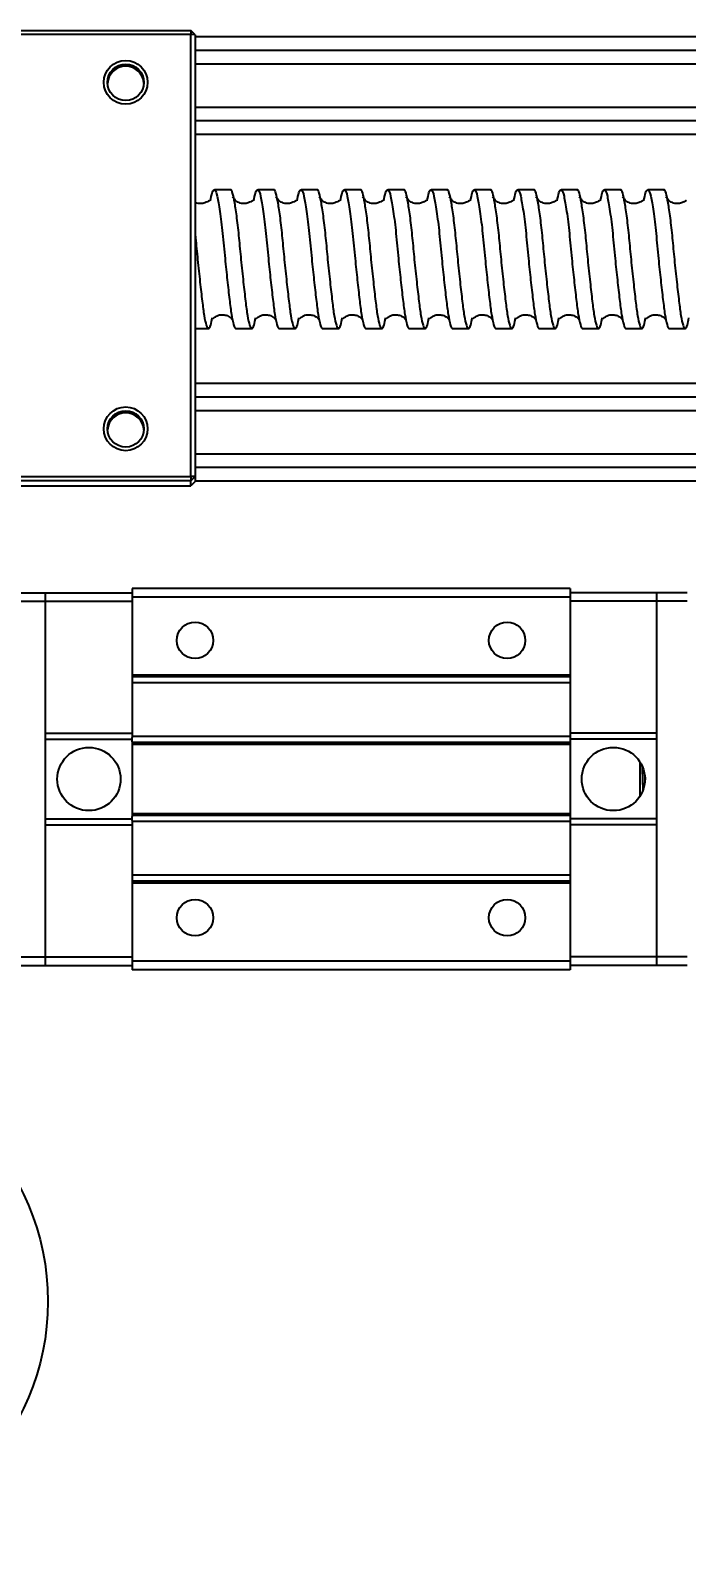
# Model space of a CAD drawing. Header units: millimetres. Extents: x 0 to 279, y 0 to 216.
# Drawn here: x 118.9 to 131.52, y 145.12 to 174.32 of the extents above; entities that cross this region are included whole.
import ezdxf

# ---------------------------------------------------------------- set-up
doc = ezdxf.new("R2010")
doc.units = ezdxf.units.MM
doc.layers.add('DIM', color=1, linetype='Continuous')
doc.styles.add('SLDTEXTSTYLE0', font='TXT', dxfattribs={"width": 0.75})

# ---------------------------------------------------------------- blocks, each defined once
blk = doc.blocks.new('SW_NOTE_19')
at = {"layer": 'DIM', "color": 0}
blk.add_circle((-0.483, -4.731), 4.755, dxfattribs=at)
at = {"layer": 'DIM', "color": 0, "insert": (-0.554, -2.867), "char_height": 3.5, "attachment_point": 2, "style": 'SLDTEXTSTYLE0'}
blk.add_mtext('18', dxfattribs=at)

msp = doc.modelspace()

# ---------------------------------------------------------------- linework, layer by layer
at = {"color": 7, "linetype": 'Continuous', "lineweight": 25}
for p, q in [((115.488, 174.321), (121.988, 174.321)), ((121.988, 174.239), (115.488, 174.239)), ((121.988, 174.321), (121.988, 174.239)), ((122.071, 174.237), (121.988, 174.321)), ((121.988, 165.741), (121.988, 174.239)), ((122.071, 174.237), (121.988, 174.239)), ((122.071, 174.237), (122.071, 165.739)), ((230.632, 173.931), (122.071, 173.931)), ((230.632, 172.578), (122.071, 172.578)), ((122.746, 171.254), (122.442, 171.254)), ((123.58, 171.254), (123.275, 171.254)), ((124.413, 171.254), (124.109, 171.254)), ((125.246, 171.254), (124.942, 171.254)), ((126.08, 171.254), (125.775, 171.254)), ((126.913, 171.254), (126.609, 171.254)), ((127.746, 171.254), (127.442, 171.254)), ((128.58, 171.254), (128.275, 171.254)), ((129.413, 171.254), (129.109, 171.254)), ((130.246, 171.254), (129.942, 171.254)), ((131.08, 171.254), (130.775, 171.254)), ((122.071, 168.588), (122.33, 168.588)), ((122.859, 168.588), (123.163, 168.588)), ((123.692, 168.588), (123.996, 168.588)), ((124.526, 168.588), (124.83, 168.588)), ((125.359, 168.588), (125.663, 168.588)), ((126.192, 168.588), (126.496, 168.588)), ((127.026, 168.588), (127.33, 168.588)), ((127.859, 168.588), (128.163, 168.588)), ((128.692, 168.588), (128.996, 168.588)), ((129.526, 168.588), (129.83, 168.588)), ((130.359, 168.588), (130.663, 168.588)), ((131.192, 168.588), (131.496, 168.588)), ((230.632, 167.264), (122.071, 167.264)), ((230.632, 165.911), (122.071, 165.911)), ((115.488, 165.741), (121.988, 165.741)), ((121.988, 165.656), (115.488, 165.656)), ((121.988, 165.741), (121.988, 165.656)), ((122.071, 165.739), (121.988, 165.741)), ((122.071, 165.739), (121.988, 165.656)), ((121.988, 165.563), (121.988, 165.656)), ((122.071, 165.645), (121.988, 165.563)), ((122.071, 165.739), (122.071, 165.645)), ((115.488, 165.563), (121.988, 165.563)), ((129.28, 163.588), (120.863, 163.588)), ((120.863, 163.588), (120.863, 163.421)), ((129.28, 163.588), (129.28, 163.421)), ((118.613, 163.504), (119.196, 163.504)), ((118.613, 163.34), (119.196, 163.34)), ((119.196, 163.504), (120.863, 163.504)), ((119.196, 163.34), (119.196, 163.504)), ((119.196, 163.34), (120.863, 163.34)), ((119.196, 160.804), (119.196, 163.34)), ((129.28, 163.421), (120.863, 163.421)), ((120.863, 163.421), (120.863, 161.921)), ((130.946, 163.504), (129.28, 163.504)), ((129.28, 163.421), (129.28, 161.921)), ((130.946, 163.34), (129.28, 163.34)), ((130.946, 163.504), (130.946, 163.34)), ((131.53, 163.504), (130.946, 163.504)), ((130.946, 163.34), (130.946, 160.804)), ((131.53, 163.34), (130.946, 163.34)), ((129.28, 161.921), (120.863, 161.921)), ((120.863, 161.921), (120.863, 161.888)), ((129.28, 161.888), (120.863, 161.888)), ((120.863, 161.888), (120.863, 161.769)), ((129.28, 161.921), (129.28, 161.888)), ((129.28, 161.888), (129.28, 161.769)), ((129.28, 161.769), (120.863, 161.769)), ((120.863, 161.769), (120.863, 160.74)), ((129.28, 161.769), (129.28, 160.74)), ((119.196, 160.804), (120.863, 160.804)), ((119.196, 160.688), (119.196, 160.804)), ((119.196, 160.688), (120.863, 160.688)), ((119.196, 159.154), (119.196, 160.688)), ((129.28, 160.74), (120.863, 160.74)), ((120.863, 160.74), (120.863, 160.72)), ((120.863, 160.688), (120.863, 160.72)), ((120.863, 160.64), (120.863, 160.688)), ((120.863, 160.64), (120.863, 160.621)), ((129.28, 160.621), (120.863, 160.621)), ((120.863, 160.621), (120.863, 160.588)), ((130.946, 160.804), (129.28, 160.804)), ((129.28, 160.74), (129.28, 160.72)), ((129.28, 160.72), (129.28, 160.688)), ((130.946, 160.688), (129.28, 160.688)), ((129.28, 160.688), (129.28, 160.64)), ((129.28, 160.64), (129.28, 160.621)), ((129.28, 160.621), (129.28, 160.588)), ((130.946, 160.804), (130.946, 160.688)), ((130.946, 160.688), (130.946, 159.154)), ((129.28, 160.588), (120.863, 160.588)), ((120.863, 160.588), (120.863, 159.254)), ((129.28, 160.588), (129.28, 159.254)), ((130.63, 159.612), (130.63, 160.242)), ((130.724, 159.955), (130.728, 159.904)), ((119.196, 159.154), (120.863, 159.154)), ((119.196, 159.038), (119.196, 159.154)), ((129.28, 159.254), (120.863, 159.254)), ((120.863, 159.254), (120.863, 159.221)), ((129.28, 159.221), (120.863, 159.221)), ((120.863, 159.221), (120.863, 159.202)), ((120.863, 159.154), (120.863, 159.202)), ((120.863, 159.122), (120.863, 159.154)), ((129.28, 159.254), (129.28, 159.221)), ((129.28, 159.221), (129.28, 159.202)), ((129.28, 159.202), (129.28, 159.154)), ((130.946, 159.154), (129.28, 159.154)), ((129.28, 159.154), (129.28, 159.122)), ((130.946, 159.154), (130.946, 159.038)), ((119.196, 159.038), (120.863, 159.038)), ((119.196, 156.502), (119.196, 159.038)), ((120.863, 159.122), (120.863, 159.102)), ((129.28, 159.102), (120.863, 159.102)), ((120.863, 159.102), (120.863, 158.073)), ((129.28, 159.122), (129.28, 159.102)), ((129.28, 159.102), (129.28, 158.073)), ((130.946, 159.038), (129.28, 159.038)), ((130.946, 159.038), (130.946, 156.502)), ((129.28, 158.073), (120.863, 158.073)), ((120.863, 158.073), (120.863, 157.954)), ((129.28, 158.073), (129.28, 157.954)), ((129.28, 157.954), (120.863, 157.954)), ((120.863, 157.954), (120.863, 157.921)), ((129.28, 157.921), (120.863, 157.921)), ((120.863, 157.921), (120.863, 156.421)), ((129.28, 157.954), (129.28, 157.921)), ((129.28, 157.921), (129.28, 156.421)), ((118.613, 156.502), (119.196, 156.502)), ((118.613, 156.338), (119.196, 156.338)), ((119.196, 156.502), (120.863, 156.502)), ((119.196, 156.338), (119.196, 156.502)), ((119.196, 156.338), (120.863, 156.338)), ((129.28, 156.421), (120.863, 156.421)), ((120.863, 156.421), (120.863, 156.254)), ((129.28, 156.254), (120.863, 156.254)), ((130.946, 156.502), (129.28, 156.502)), ((129.28, 156.421), (129.28, 156.254)), ((130.946, 156.338), (129.28, 156.338)), ((130.946, 156.502), (130.946, 156.338)), ((131.53, 156.502), (130.946, 156.502)), ((131.53, 156.338), (130.946, 156.338))]:
    msp.add_line(p, q, dxfattribs=at)
at = {"color": 8, "linetype": 'Continuous', "lineweight": 25}
for p, q in [((230.632, 174.193), (122.071, 174.193)), ((230.632, 173.672), (122.071, 173.672)), ((230.632, 172.837), (122.071, 172.837)), ((230.632, 172.316), (122.071, 172.316)), ((230.632, 167.526), (122.071, 167.526)), ((230.632, 167.005), (122.071, 167.005)), ((230.632, 166.17), (122.071, 166.17)), ((230.632, 165.649), (122.071, 165.649))]:
    msp.add_line(p, q, dxfattribs=at)
at = {"color": 7, "linetype": 'Continuous', "lineweight": 25}
for centre, radius in [((120.738, 173.322), 0.421), ((120.738, 173.321), 0.35), ((120.738, 166.657), 0.421), ((120.738, 166.656), 0.35), ((122.071, 162.588), 0.35), ((128.071, 162.588), 0.35), ((120.03, 159.921), 0.608), ((130.113, 159.921), 0.608), ((122.071, 157.254), 0.35), ((128.071, 157.254), 0.35)]:
    msp.add_circle(centre, radius, dxfattribs=at)
for centre in [(120.738, 173.28), (120.738, 166.615)]:
    msp.add_arc(centre, 0.35, 3.3821, 176.6179, dxfattribs=at)
for points, knots in [([(122.366, 171.039), (122.377, 171.097), (122.405, 171.24), (122.453, 171.279), (122.497, 171.155), (122.549, 170.857), (122.601, 170.428), (122.644, 169.955), (122.69, 169.513), (122.733, 169.14), (122.77, 168.838), (122.812, 168.649), (122.844, 168.566), (122.858, 168.589), (122.859, 168.59)], [0, 0, 0, 0, 0.0703568, 0.1722196, 0.2699559, 0.3712074, 0.4741337, 0.5734583, 0.6583141, 0.7430129, 0.8243011, 0.90809, 0.9973435, 1, 1, 1, 1]), ([(122.746, 171.252), (122.747, 171.253), (122.762, 171.274), (122.787, 171.199), (122.827, 171.022), (122.871, 170.719), (122.914, 170.337), (122.953, 169.905), (122.998, 169.48), (123.041, 169.106), (123.078, 168.817), (123.12, 168.629), (123.165, 168.568), (123.2, 168.619), (123.223, 168.741), (123.233, 168.79)], [0, 0, 0, 0, 0.003424, 0.085948, 0.169148, 0.254933, 0.342981, 0.428868, 0.518377, 0.603336, 0.685003, 0.769612, 0.855299, 0.941726, 1, 1, 1, 1]), ([(123.181, 171.038), (123.181, 171.039), (123.179, 171.045), (123.163, 171.035), (123.132, 171.018), (123.093, 171.002), (123.055, 170.992), (123.012, 170.988), (122.962, 170.992), (122.913, 171.007), (122.871, 171.031), (122.837, 171.06), (122.803, 171.103), (122.799, 171.114), (122.796, 171.122)], [0, 0, 0, 0, 0.031743, 0.153714, 0.26991, 0.325158, 0.378742, 0.432426, 0.487382, 0.545636, 0.611184, 0.687137, 0.776184, 1, 1, 1, 1]), ([(123.199, 171.039), (123.21, 171.097), (123.239, 171.24), (123.287, 171.279), (123.331, 171.155), (123.383, 170.857), (123.435, 170.428), (123.477, 169.955), (123.523, 169.513), (123.567, 169.14), (123.604, 168.838), (123.646, 168.649), (123.677, 168.566), (123.692, 168.589), (123.692, 168.59)], [0, 0, 0, 0, 0.070357, 0.17222, 0.269956, 0.371207, 0.474134, 0.573458, 0.658314, 0.743013, 0.824301, 0.90809, 0.997344, 1, 1, 1, 1]), ([(123.58, 171.252), (123.58, 171.253), (123.595, 171.274), (123.62, 171.199), (123.66, 171.022), (123.705, 170.719), (123.747, 170.337), (123.786, 169.905), (123.831, 169.48), (123.875, 169.106), (123.911, 168.817), (123.954, 168.629), (123.998, 168.568), (124.033, 168.619), (124.056, 168.741), (124.066, 168.79)], [0, 0, 0, 0, 0.003424, 0.085948, 0.169148, 0.254933, 0.342981, 0.428868, 0.518377, 0.603336, 0.685003, 0.769612, 0.855299, 0.941726, 1, 1, 1, 1]), ([(124.015, 171.038), (124.014, 171.039), (124.012, 171.045), (123.996, 171.035), (123.966, 171.018), (123.926, 171.002), (123.889, 170.992), (123.845, 170.988), (123.796, 170.992), (123.746, 171.007), (123.704, 171.031), (123.67, 171.06), (123.636, 171.103), (123.632, 171.114), (123.629, 171.122)], [0, 0, 0, 0, 0.031743, 0.153714, 0.26991, 0.325158, 0.378742, 0.432426, 0.487382, 0.545636, 0.611184, 0.687137, 0.776184, 1, 1, 1, 1]), ([(124.032, 171.039), (124.044, 171.097), (124.072, 171.24), (124.12, 171.279), (124.164, 171.155), (124.216, 170.857), (124.268, 170.428), (124.31, 169.955), (124.357, 169.513), (124.4, 169.14), (124.437, 168.838), (124.479, 168.649), (124.511, 168.566), (124.525, 168.589), (124.526, 168.59)], [0, 0, 0, 0, 0.070357, 0.17222, 0.269956, 0.371207, 0.474134, 0.573458, 0.658314, 0.743013, 0.824301, 0.90809, 0.997344, 1, 1, 1, 1]), ([(124.413, 171.252), (124.414, 171.253), (124.428, 171.274), (124.453, 171.199), (124.493, 171.022), (124.538, 170.719), (124.58, 170.337), (124.62, 169.905), (124.665, 169.48), (124.708, 169.106), (124.745, 168.817), (124.787, 168.629), (124.832, 168.568), (124.866, 168.619), (124.89, 168.741), (124.899, 168.79)], [0, 0, 0, 0, 0.003424, 0.085948, 0.169148, 0.254933, 0.342981, 0.428868, 0.518377, 0.603336, 0.685003, 0.769612, 0.855299, 0.941726, 1, 1, 1, 1]), ([(124.848, 171.038), (124.848, 171.039), (124.846, 171.045), (124.83, 171.035), (124.799, 171.018), (124.759, 171.002), (124.722, 170.992), (124.678, 170.988), (124.629, 170.992), (124.58, 171.007), (124.537, 171.031), (124.504, 171.06), (124.469, 171.103), (124.465, 171.114), (124.463, 171.122)], [0, 0, 0, 0, 0.031743, 0.153714, 0.26991, 0.325158, 0.378742, 0.432426, 0.487382, 0.545636, 0.611184, 0.687137, 0.776184, 1, 1, 1, 1]), ([(124.866, 171.039), (124.877, 171.097), (124.905, 171.24), (124.953, 171.279), (124.997, 171.155), (125.049, 170.857), (125.101, 170.428), (125.144, 169.955), (125.19, 169.513), (125.233, 169.14), (125.27, 168.838), (125.312, 168.649), (125.344, 168.566), (125.358, 168.589), (125.359, 168.59)], [0, 0, 0, 0, 0.070357, 0.17222, 0.269956, 0.371207, 0.474134, 0.573458, 0.658314, 0.743013, 0.824301, 0.90809, 0.997344, 1, 1, 1, 1]), ([(125.246, 171.252), (125.247, 171.253), (125.262, 171.274), (125.287, 171.199), (125.327, 171.022), (125.371, 170.719), (125.414, 170.337), (125.453, 169.905), (125.498, 169.48), (125.541, 169.106), (125.578, 168.817), (125.62, 168.629), (125.665, 168.568), (125.7, 168.619), (125.723, 168.741), (125.733, 168.79)], [0, 0, 0, 0, 0.003424, 0.085948, 0.169148, 0.254933, 0.342981, 0.428868, 0.518377, 0.603336, 0.685003, 0.769612, 0.855299, 0.941726, 1, 1, 1, 1]), ([(125.681, 171.038), (125.681, 171.039), (125.679, 171.045), (125.663, 171.035), (125.632, 171.018), (125.593, 171.002), (125.555, 170.992), (125.512, 170.988), (125.462, 170.992), (125.413, 171.007), (125.371, 171.031), (125.337, 171.06), (125.303, 171.103), (125.299, 171.114), (125.296, 171.122)], [0, 0, 0, 0, 0.031743, 0.153714, 0.26991, 0.325158, 0.378742, 0.432426, 0.487382, 0.545636, 0.611184, 0.687137, 0.776184, 1, 1, 1, 1]), ([(125.699, 171.039), (125.71, 171.097), (125.739, 171.24), (125.787, 171.279), (125.831, 171.155), (125.883, 170.857), (125.935, 170.428), (125.977, 169.955), (126.023, 169.513), (126.067, 169.14), (126.104, 168.838), (126.146, 168.649), (126.177, 168.566), (126.192, 168.589), (126.192, 168.59)], [0, 0, 0, 0, 0.070357, 0.17222, 0.269956, 0.371207, 0.474134, 0.573458, 0.658314, 0.743013, 0.824301, 0.90809, 0.997344, 1, 1, 1, 1]), ([(126.08, 171.252), (126.08, 171.253), (126.095, 171.274), (126.12, 171.199), (126.16, 171.022), (126.205, 170.719), (126.247, 170.337), (126.286, 169.905), (126.331, 169.48), (126.375, 169.106), (126.411, 168.817), (126.454, 168.629), (126.498, 168.568), (126.533, 168.619), (126.556, 168.741), (126.566, 168.79)], [0, 0, 0, 0, 0.003424, 0.085948, 0.169148, 0.254933, 0.342981, 0.428868, 0.518377, 0.603336, 0.685003, 0.769612, 0.855299, 0.941726, 1, 1, 1, 1]), ([(126.515, 171.038), (126.514, 171.039), (126.512, 171.045), (126.496, 171.035), (126.466, 171.018), (126.426, 171.002), (126.389, 170.992), (126.345, 170.988), (126.296, 170.992), (126.246, 171.007), (126.204, 171.031), (126.17, 171.06), (126.136, 171.103), (126.132, 171.114), (126.129, 171.122)], [0, 0, 0, 0, 0.031743, 0.153714, 0.26991, 0.325158, 0.378742, 0.432426, 0.487382, 0.545636, 0.611184, 0.687137, 0.776184, 1, 1, 1, 1]), ([(126.532, 171.039), (126.544, 171.097), (126.572, 171.24), (126.62, 171.279), (126.664, 171.155), (126.716, 170.857), (126.768, 170.428), (126.81, 169.955), (126.857, 169.513), (126.9, 169.14), (126.937, 168.838), (126.979, 168.649), (127.011, 168.566), (127.025, 168.589), (127.026, 168.59)], [0, 0, 0, 0, 0.0703568, 0.1722196, 0.2699559, 0.3712074, 0.4741337, 0.5734583, 0.6583141, 0.7430129, 0.8243011, 0.90809, 0.9973435, 1, 1, 1, 1]), ([(126.913, 171.252), (126.914, 171.253), (126.928, 171.274), (126.953, 171.199), (126.993, 171.022), (127.038, 170.719), (127.08, 170.337), (127.12, 169.905), (127.165, 169.48), (127.208, 169.106), (127.245, 168.817), (127.287, 168.629), (127.332, 168.568), (127.366, 168.619), (127.39, 168.741), (127.399, 168.79)], [0, 0, 0, 0, 0.003424, 0.085948, 0.169148, 0.254933, 0.342981, 0.428868, 0.518377, 0.603336, 0.685003, 0.769612, 0.855299, 0.941726, 1, 1, 1, 1]), ([(127.348, 171.038), (127.348, 171.039), (127.346, 171.045), (127.33, 171.035), (127.299, 171.018), (127.259, 171.002), (127.222, 170.992), (127.178, 170.988), (127.129, 170.992), (127.08, 171.007), (127.037, 171.031), (127.004, 171.06), (126.969, 171.103), (126.965, 171.114), (126.963, 171.122)], [0, 0, 0, 0, 0.031743, 0.153714, 0.26991, 0.325158, 0.378742, 0.432426, 0.487382, 0.545636, 0.611184, 0.687137, 0.776184, 1, 1, 1, 1]), ([(127.366, 171.039), (127.377, 171.097), (127.405, 171.24), (127.453, 171.279), (127.497, 171.155), (127.549, 170.857), (127.601, 170.428), (127.644, 169.955), (127.69, 169.513), (127.733, 169.14), (127.77, 168.838), (127.812, 168.649), (127.844, 168.566), (127.858, 168.589), (127.859, 168.59)], [0, 0, 0, 0, 0.0703568, 0.1722196, 0.2699559, 0.3712074, 0.4741337, 0.5734583, 0.6583141, 0.7430129, 0.8243011, 0.90809, 0.9973435, 1, 1, 1, 1]), ([(127.746, 171.252), (127.747, 171.253), (127.762, 171.274), (127.787, 171.199), (127.827, 171.022), (127.871, 170.719), (127.914, 170.337), (127.953, 169.905), (127.998, 169.48), (128.041, 169.106), (128.078, 168.817), (128.12, 168.629), (128.165, 168.568), (128.2, 168.619), (128.223, 168.741), (128.233, 168.79)], [0, 0, 0, 0, 0.003424, 0.085948, 0.169148, 0.254933, 0.342981, 0.428868, 0.518377, 0.603336, 0.685003, 0.769612, 0.855299, 0.941726, 1, 1, 1, 1]), ([(128.181, 171.038), (128.181, 171.039), (128.179, 171.045), (128.163, 171.035), (128.132, 171.018), (128.093, 171.002), (128.055, 170.992), (128.012, 170.988), (127.962, 170.992), (127.913, 171.007), (127.871, 171.031), (127.837, 171.06), (127.803, 171.103), (127.799, 171.114), (127.796, 171.122)], [0, 0, 0, 0, 0.0317431, 0.153714, 0.26991, 0.3251576, 0.3787424, 0.4324263, 0.4873818, 0.5456357, 0.6111844, 0.6871371, 0.7761836, 1, 1, 1, 1]), ([(128.199, 171.039), (128.21, 171.097), (128.239, 171.24), (128.287, 171.279), (128.331, 171.155), (128.383, 170.857), (128.435, 170.428), (128.477, 169.955), (128.523, 169.513), (128.567, 169.14), (128.604, 168.838), (128.646, 168.649), (128.677, 168.566), (128.692, 168.589), (128.692, 168.59)], [0, 0, 0, 0, 0.070357, 0.17222, 0.269956, 0.371207, 0.474134, 0.573458, 0.658314, 0.743013, 0.824301, 0.90809, 0.997344, 1, 1, 1, 1]), ([(128.58, 171.252), (128.58, 171.253), (128.595, 171.274), (128.62, 171.199), (128.66, 171.022), (128.705, 170.719), (128.747, 170.337), (128.786, 169.905), (128.831, 169.48), (128.875, 169.106), (128.911, 168.817), (128.954, 168.629), (128.998, 168.568), (129.033, 168.619), (129.056, 168.741), (129.066, 168.79)], [0, 0, 0, 0, 0.003424, 0.085948, 0.169148, 0.254933, 0.342981, 0.428868, 0.518377, 0.603336, 0.685003, 0.769612, 0.855299, 0.941726, 1, 1, 1, 1]), ([(129.015, 171.038), (129.014, 171.039), (129.012, 171.045), (128.996, 171.035), (128.966, 171.018), (128.926, 171.002), (128.889, 170.992), (128.845, 170.988), (128.796, 170.992), (128.746, 171.007), (128.704, 171.031), (128.67, 171.06), (128.636, 171.103), (128.632, 171.114), (128.629, 171.122)], [0, 0, 0, 0, 0.031743, 0.153714, 0.26991, 0.325158, 0.378742, 0.432426, 0.487382, 0.545636, 0.611184, 0.687137, 0.776184, 1, 1, 1, 1]), ([(129.033, 171.042), (129.044, 171.099), (129.072, 171.24), (129.12, 171.279), (129.164, 171.155), (129.216, 170.857), (129.268, 170.428), (129.31, 169.955), (129.357, 169.513), (129.4, 169.14), (129.437, 168.838), (129.479, 168.649), (129.511, 168.566), (129.525, 168.589), (129.526, 168.59)], [0, 0, 0, 0, 0.068826, 0.170857, 0.268754, 0.370172, 0.473268, 0.572756, 0.657752, 0.74259, 0.824012, 0.907939, 0.997339, 1, 1, 1, 1]), ([(129.413, 171.252), (129.414, 171.253), (129.428, 171.274), (129.453, 171.199), (129.493, 171.022), (129.538, 170.719), (129.58, 170.337), (129.62, 169.905), (129.665, 169.48), (129.708, 169.106), (129.745, 168.817), (129.787, 168.629), (129.832, 168.568), (129.866, 168.619), (129.89, 168.741), (129.899, 168.79)], [0, 0, 0, 0, 0.003424, 0.085948, 0.169148, 0.254933, 0.342981, 0.428868, 0.518377, 0.603336, 0.685003, 0.769612, 0.855299, 0.941726, 1, 1, 1, 1]), ([(129.848, 171.038), (129.848, 171.039), (129.846, 171.045), (129.83, 171.035), (129.799, 171.018), (129.759, 171.002), (129.722, 170.992), (129.678, 170.988), (129.629, 170.992), (129.58, 171.007), (129.537, 171.031), (129.504, 171.06), (129.469, 171.103), (129.465, 171.114), (129.463, 171.122)], [0, 0, 0, 0, 0.031743, 0.153714, 0.26991, 0.325158, 0.378742, 0.432426, 0.487382, 0.545636, 0.611184, 0.687137, 0.776184, 1, 1, 1, 1]), ([(129.866, 171.039), (129.877, 171.097), (129.905, 171.24), (129.953, 171.279), (129.997, 171.155), (130.049, 170.857), (130.101, 170.428), (130.144, 169.955), (130.19, 169.513), (130.233, 169.14), (130.27, 168.838), (130.312, 168.649), (130.344, 168.566), (130.358, 168.589), (130.359, 168.59)], [0, 0, 0, 0, 0.070357, 0.17222, 0.269956, 0.371207, 0.474134, 0.573458, 0.658314, 0.743013, 0.824301, 0.90809, 0.997344, 1, 1, 1, 1]), ([(130.246, 171.252), (130.247, 171.253), (130.262, 171.274), (130.287, 171.199), (130.327, 171.022), (130.371, 170.719), (130.414, 170.337), (130.453, 169.905), (130.498, 169.48), (130.541, 169.106), (130.578, 168.817), (130.62, 168.629), (130.665, 168.568), (130.7, 168.619), (130.723, 168.741), (130.733, 168.79)], [0, 0, 0, 0, 0.003424, 0.085948, 0.169148, 0.254933, 0.342981, 0.428868, 0.518377, 0.603336, 0.685003, 0.769612, 0.855299, 0.941726, 1, 1, 1, 1]), ([(130.681, 171.038), (130.681, 171.039), (130.679, 171.045), (130.663, 171.035), (130.632, 171.018), (130.593, 171.002), (130.555, 170.992), (130.512, 170.988), (130.462, 170.992), (130.413, 171.007), (130.371, 171.031), (130.337, 171.06), (130.303, 171.103), (130.299, 171.114), (130.296, 171.122)], [0, 0, 0, 0, 0.031743, 0.153714, 0.26991, 0.325158, 0.378742, 0.432426, 0.487382, 0.545636, 0.611184, 0.687137, 0.776184, 1, 1, 1, 1]), ([(130.699, 171.039), (130.71, 171.097), (130.739, 171.24), (130.787, 171.279), (130.831, 171.155), (130.883, 170.857), (130.935, 170.428), (130.977, 169.955), (131.023, 169.513), (131.067, 169.14), (131.104, 168.838), (131.146, 168.649), (131.177, 168.566), (131.192, 168.589), (131.192, 168.59)], [0, 0, 0, 0, 0.070357, 0.17222, 0.269956, 0.371207, 0.474134, 0.573458, 0.658314, 0.743013, 0.824301, 0.90809, 0.997344, 1, 1, 1, 1]), ([(131.08, 171.252), (131.08, 171.253), (131.095, 171.274), (131.12, 171.199), (131.16, 171.022), (131.205, 170.719), (131.247, 170.337), (131.286, 169.905), (131.331, 169.48), (131.375, 169.106), (131.411, 168.817), (131.454, 168.629), (131.498, 168.568), (131.533, 168.619), (131.556, 168.741), (131.566, 168.79)], [0, 0, 0, 0, 0.003424, 0.085948, 0.169148, 0.254933, 0.342981, 0.428868, 0.518377, 0.603336, 0.685003, 0.769612, 0.855299, 0.941726, 1, 1, 1, 1]), ([(131.515, 171.038), (131.514, 171.039), (131.512, 171.045), (131.496, 171.035), (131.466, 171.018), (131.426, 171.002), (131.389, 170.992), (131.345, 170.988), (131.296, 170.992), (131.246, 171.007), (131.204, 171.031), (131.17, 171.06), (131.136, 171.103), (131.132, 171.114), (131.129, 171.122)], [0, 0, 0, 0, 0.031743, 0.153714, 0.26991, 0.325158, 0.378742, 0.432426, 0.487382, 0.545636, 0.611184, 0.687137, 0.776184, 1, 1, 1, 1]), ([(122.348, 171.038), (122.348, 171.039), (122.346, 171.045), (122.33, 171.035), (122.299, 171.018), (122.259, 171.002), (122.222, 170.992), (122.178, 170.988), (122.13, 170.992), (122.091, 171.002), (122.075, 171.011), (122.071, 171.014)], [0, 0, 0, 0, 0.056178, 0.27204, 0.477681, 0.575457, 0.670291, 0.765299, 0.862558, 0.965655, 1, 1, 1, 1]), ([(122.071, 170.407), (122.074, 170.38), (122.091, 170.23), (122.119, 169.902), (122.165, 169.481), (122.208, 169.106), (122.245, 168.817), (122.287, 168.629), (122.332, 168.568), (122.366, 168.619), (122.39, 168.741), (122.399, 168.79)], [0, 0, 0, 0, 0.02743, 0.154567, 0.287065, 0.412827, 0.533717, 0.658963, 0.785802, 0.913738, 1, 1, 1, 1]), ([(122.411, 168.782), (122.413, 168.78), (122.415, 168.776), (122.434, 168.794), (122.457, 168.812), (122.497, 168.834), (122.549, 168.851), (122.615, 168.855), (122.697, 168.836), (122.753, 168.798), (122.784, 168.763), (122.792, 168.75), (122.79, 168.754), (122.79, 168.757)], [0, 0, 0, 0, 0.152825, 0.239803, 0.309786, 0.369094, 0.443711, 0.543908, 0.655705, 0.811143, 0.857396, 0.912287, 1, 1, 1, 1]), ([(123.245, 168.782), (123.246, 168.78), (123.248, 168.776), (123.267, 168.794), (123.29, 168.812), (123.33, 168.834), (123.382, 168.851), (123.448, 168.855), (123.531, 168.836), (123.586, 168.798), (123.617, 168.763), (123.625, 168.75), (123.624, 168.754), (123.623, 168.757)], [0, 0, 0, 0, 0.152825, 0.239803, 0.309786, 0.369094, 0.443711, 0.543908, 0.655705, 0.811143, 0.857396, 0.912287, 1, 1, 1, 1]), ([(124.078, 168.782), (124.079, 168.78), (124.081, 168.776), (124.1, 168.794), (124.124, 168.812), (124.163, 168.834), (124.215, 168.851), (124.282, 168.855), (124.364, 168.836), (124.42, 168.798), (124.45, 168.763), (124.458, 168.75), (124.457, 168.754), (124.456, 168.757)], [0, 0, 0, 0, 0.152825, 0.239803, 0.309786, 0.369094, 0.443711, 0.543908, 0.655705, 0.811143, 0.857396, 0.912287, 1, 1, 1, 1]), ([(124.911, 168.782), (124.913, 168.78), (124.915, 168.776), (124.934, 168.794), (124.957, 168.812), (124.997, 168.834), (125.049, 168.851), (125.115, 168.855), (125.197, 168.836), (125.253, 168.798), (125.284, 168.763), (125.292, 168.75), (125.29, 168.754), (125.29, 168.757)], [0, 0, 0, 0, 0.152825, 0.239803, 0.309786, 0.369094, 0.443711, 0.543908, 0.655705, 0.811143, 0.857396, 0.912287, 1, 1, 1, 1]), ([(125.745, 168.782), (125.746, 168.78), (125.748, 168.776), (125.767, 168.794), (125.79, 168.812), (125.83, 168.834), (125.882, 168.851), (125.948, 168.855), (126.031, 168.836), (126.086, 168.798), (126.117, 168.763), (126.125, 168.75), (126.124, 168.754), (126.123, 168.757)], [0, 0, 0, 0, 0.152825, 0.239803, 0.309786, 0.369094, 0.443711, 0.543908, 0.655705, 0.811143, 0.857396, 0.912287, 1, 1, 1, 1]), ([(126.578, 168.782), (126.579, 168.78), (126.581, 168.776), (126.6, 168.794), (126.624, 168.812), (126.663, 168.834), (126.715, 168.851), (126.782, 168.855), (126.864, 168.836), (126.92, 168.798), (126.95, 168.763), (126.958, 168.75), (126.957, 168.754), (126.956, 168.757)], [0, 0, 0, 0, 0.152825, 0.239803, 0.309786, 0.369094, 0.443711, 0.543908, 0.655705, 0.811143, 0.857396, 0.912287, 1, 1, 1, 1]), ([(127.411, 168.782), (127.413, 168.78), (127.415, 168.776), (127.434, 168.794), (127.457, 168.812), (127.497, 168.834), (127.549, 168.851), (127.615, 168.855), (127.697, 168.836), (127.753, 168.798), (127.784, 168.763), (127.792, 168.75), (127.79, 168.754), (127.79, 168.757)], [0, 0, 0, 0, 0.152825, 0.239803, 0.309786, 0.369094, 0.443711, 0.543908, 0.655705, 0.811143, 0.857396, 0.912287, 1, 1, 1, 1]), ([(128.245, 168.782), (128.246, 168.78), (128.248, 168.776), (128.267, 168.794), (128.29, 168.812), (128.33, 168.834), (128.382, 168.851), (128.448, 168.855), (128.531, 168.836), (128.586, 168.798), (128.617, 168.763), (128.625, 168.75), (128.624, 168.754), (128.623, 168.757)], [0, 0, 0, 0, 0.152825, 0.239803, 0.309786, 0.369094, 0.443711, 0.543908, 0.655705, 0.811143, 0.857396, 0.912287, 1, 1, 1, 1]), ([(129.078, 168.782), (129.079, 168.78), (129.081, 168.776), (129.1, 168.794), (129.124, 168.812), (129.163, 168.834), (129.215, 168.851), (129.282, 168.855), (129.364, 168.836), (129.42, 168.798), (129.45, 168.763), (129.458, 168.75), (129.457, 168.754), (129.456, 168.757)], [0, 0, 0, 0, 0.152825, 0.239803, 0.309786, 0.369094, 0.443711, 0.543908, 0.655705, 0.811143, 0.857396, 0.912287, 1, 1, 1, 1]), ([(129.911, 168.782), (129.913, 168.78), (129.915, 168.776), (129.934, 168.794), (129.957, 168.812), (129.997, 168.834), (130.049, 168.851), (130.115, 168.855), (130.197, 168.836), (130.253, 168.798), (130.284, 168.763), (130.292, 168.75), (130.29, 168.754), (130.29, 168.757)], [0, 0, 0, 0, 0.152825, 0.239803, 0.309786, 0.369094, 0.443711, 0.543908, 0.655705, 0.811143, 0.857396, 0.912287, 1, 1, 1, 1]), ([(130.745, 168.782), (130.746, 168.78), (130.748, 168.776), (130.767, 168.794), (130.79, 168.812), (130.83, 168.834), (130.882, 168.851), (130.948, 168.855), (131.031, 168.836), (131.086, 168.798), (131.117, 168.763), (131.125, 168.75), (131.124, 168.754), (131.123, 168.757)], [0, 0, 0, 0, 0.152825, 0.239803, 0.309786, 0.369094, 0.443711, 0.543908, 0.655705, 0.811143, 0.857396, 0.912287, 1, 1, 1, 1]), ([(130.664, 160.171), (130.665, 160.138), (130.669, 160.059), (130.674, 159.91), (130.678, 159.788), (130.68, 159.731), (130.681, 159.722)], [0, 0, 0, 0, 0.251439, 0.589744, 0.931571, 1, 1, 1, 1])]:
    msp.add_open_spline(points, degree=3, knots=knots, dxfattribs=at)

# ---------------------------------------------------------------- block references
at = {"layer": 'DIM'}
msp.add_blockref('SW_NOTE_19', (114.969, 154.606), dxfattribs=at)

doc.saveas('drawing.dxf')
